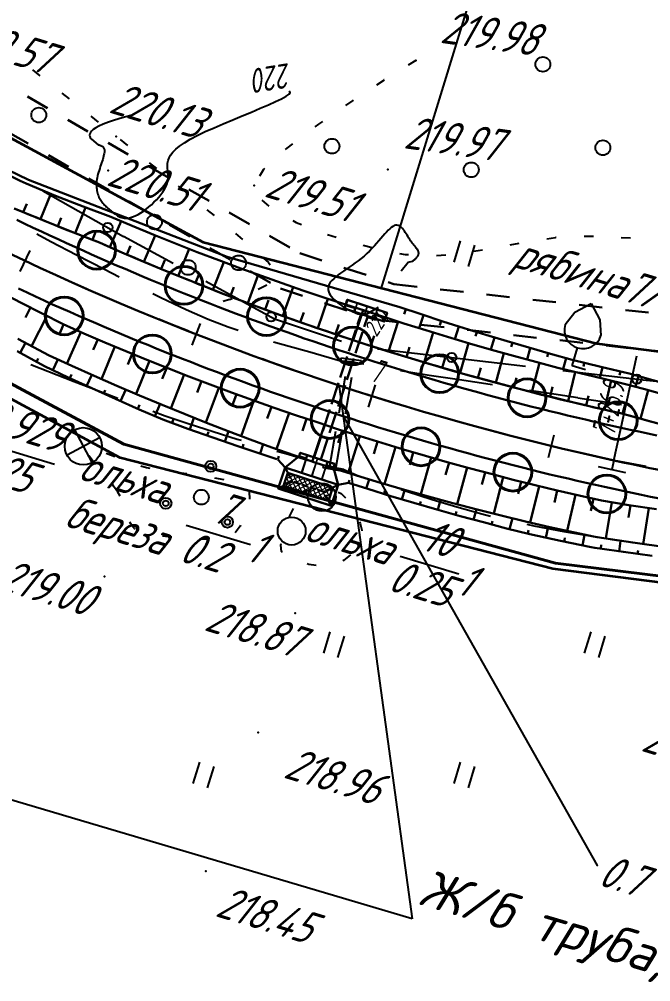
# Model space of a CAD drawing. Header units: millimetres. Extents: x -698 to 8131, y -704 to 4503.
# Drawn here: x 9.2 to 77, y 4027.5 to 4130.9 of the extents above; entities that cross this region are included whole.
import ezdxf
from ezdxf import colors
from ezdxf.entities.mleader import LeaderData, LeaderLine
from ezdxf.math import Vec2, Vec3

# ---------------------------------------------------------------- set-up
doc = ezdxf.new("R2010")
doc.units = ezdxf.units.MM
for name, pattern in [('ACAD_ISO02W100', [15, 12, -3]), ('CONTI', [0]), ('STRIHSMALL', [1, 0.5, -0.5]), ('STROT', [1.7, 0.5, -1.2])]:
    doc.linetypes.add(name, pattern=pattern)
for name, color, linetype, lineweight in [('10', 1, 'Continuous', 35), ('КОПИЯ_ОСЬ_13_ОТКОСЫ', 7, 'Continuous', 30), ('Огражд-перила', 1, 'ограждение2', 40), ('ОСЬ_ВЕРХ_ПОКРЫТИЯ_ГРАНИЦЫ_ПОЛОС', 7, 'Continuous', 30), ('ОСЬ_ВЕРХ_ПОКРЫТИЯ_ОСЬ', 1, 'Continuous', 30), ('Трубы мет.', 7, 'ACAD_ISO02W100', 30)]:
    doc.layers.add(name, color=color, linetype=linetype, lineweight=lineweight)
for name, color, linetype in [('_Ростелеком', 6, 'Continuous'), ('GOR_BDEFAULT', 212, 'CONTI'), ('NAD_MDEFAULT', 7, 'CONTI'), ('PI_OTDEFAULT', 172, 'CONTI'), ('PI_TTDEFAULT', 5, 'CONTI'), ('PLN_O', 7, 'CONTI'), ('SIT_LDEFAULT', 7, 'CONTI'), ('USLZNDEFAULT', 7, 'CONTI'), ('ZAPSKDEFAULT', 7, 'CONTI'), ('Выноски', 250, 'Continuous'), ('Изменение выноски', 3, 'Continuous'), ('ОСЬ_ВЕРХ_ПОКРЫТИЯ_ПИКЕТЫ', 1, 'Continuous'), ('ОСЬ_ВЕРХ_ПОКРЫТИЯ_РАЗБИВКА_КРИВ', 1, 'Continuous'), ('разметка', 7, 'Continuous')]:
    doc.layers.add(name, color=color, linetype=linetype)
doc.styles.add('eskd', font='isocpeui.ttf', dxfattribs={"width": 1.2})
doc.styles.add('SHRFT', font='isocpeui.ttf', dxfattribs={"width": 3.5})
doc.styles.get("Standard").update_dxf_attribs({"font": 'isocpeui.ttf'})
doc.styles.add('STYLE1', font='isocpeui.ttf', dxfattribs={"width": 0.9})
doc.styles.add('ГОСТ', font='isocpeui.ttf', dxfattribs={"height": 4})
doc.linetypes.add('кабель_связи_проект.', pattern='A,10,-1,["/",STYLE1,S=3,R=0,X=0,Y=-1.5],-4.1', length=15.1)
doc.linetypes.add('ограждение2', pattern='A,0.25,-0.1,[132,ltypeshp.shx,S=0.1,R=0,X=-0.1,Y=0],-0.1,1', length=1.45)

# ---------------------------------------------------------------- blocks, each defined once
blk = doc.blocks.new('BL_2011')
at = {"color": 0}
for p, q in [((0, 0), (0, 2.4)), ((1.6, 0), (1.6, 2.4))]:
    blk.add_line(p, q, dxfattribs=at)
blk = doc.blocks.new('BL_2003')
at = {"color": 0}
blk.add_circle((0, 0), 1.5, dxfattribs=at)
blk = doc.blocks.new('BL_2009')
at = {"color": 0}
for centre, radius in [((0, 3.46), 0.6), ((0, 3.46), 0.3), ((0, 0), 0.8), ((-3.46, -1.74), 0.6), ((-3.46, -1.74), 0.3), ((3.46, -1.74), 0.6), ((3.46, -1.74), 0.3)]:
    blk.add_circle(centre, radius, dxfattribs=at)
blk = doc.blocks.new('BL_7')
at = {"color": 0}
for p, q in [((-1.4, 1.4), (1.4, -1.4)), ((-1.4, -1.4), (1.4, 1.4))]:
    blk.add_line(p, q, dxfattribs=at)
blk.add_circle((0, 0), 2, dxfattribs=at)
blk = doc.blocks.new('BL_106')
at = {"color": 0}
for p, q in [((-1.4, 5.6), (0, 7)), ((0, 7), (1.4, 5.6)), ((-2, 4), (-1.4, 5.6)), ((1.4, 5.6), (2, 4)), ((0, 0), (0, 2)), ((1.5, 0), (0, 0))]:
    blk.add_line(p, q, dxfattribs=at)
blk.add_arc((0, 4), 2, 180, 0, dxfattribs=at)
blk = doc.blocks.new('BL_2002')
at = {"color": 0}
blk.add_circle((0, 0), 0.8, dxfattribs=at)
blk = doc.blocks.new('A$C25637593')
at = {"layer": 'Трубы мет.', "linetype": 'Continuous', "lineweight": 0}
h = blk.add_hatch(dxfattribs=at)
h.set_pattern_fill('ANSI37', color=256, scale=64, angle=180, style=0)
h.set_pattern_definition([(225, (2253.2026, 3680.535), (5.656854, -5.656854), []), (315, (2253.2026, 3680.535), (5.656854, 5.656854), [])])
h.paths.add_polyline_path([(49, 51), (79, 51), (79, -51), (49, -51)])
at = {"layer": 'Трубы мет.', "linetype": 'Continuous'}
for points in [[(8, -39), (8, -39), (40, -60), (40, -60), (40, 60), (8, 39), (8, 39)], [(40, 60), (49, 51)], [(88, 60), (79, 51)], [(0, 39), (0, 23), (0, 0), (0, -23), (0, -39)], [(0, 23), (8, 23), (8, 39), (0, 39)], [(0, -23), (8, -23), (8, -39), (0, -39)], [(40, -60), (49, -51)], [(79, -51), (88, -60)]]:
    blk.add_lwpolyline(points, dxfattribs=at)
at = {"layer": 'Трубы мет.', "linetype": 'Continuous', "lineweight": 0}
for points in [[(39, 23), (39, 58.1), (9, 38.5), (9, 23)], [(9, -23), (9, -38.5), (39, -58.1), (39, -23)]]:
    blk.add_lwpolyline(points, close=True, dxfattribs=at)
at = {"layer": 'Трубы мет.', "linetype": 'Continuous'}
for points in [[(40, 60), (88, 60), (88, -60), (40, -60)], [(49, 51), (79, 51), (79, -51), (49, -51)]]:
    blk.add_lwpolyline(points, close=True, dxfattribs=at)
at = {"layer": 'Трубы мет.', "ltscale": 1.2}
for points in [[(49, 51), (64, 36)], [(79, 51), (64, 36)], [(64, 36), (64, -36)], [(49, -51), (64, -36)], [(64, -36), (79, -51)]]:
    blk.add_lwpolyline(points, dxfattribs=at)
at = {"layer": 'Трубы мет.', "linetype": 'Continuous', "lineweight": 0}
for points in [[(1, 22), (39, 22)], [(1, 22), (1, 0.5)], [(39, 0.5), (39, 22)], [(1, 0.5), (39, 0.5)], [(1, -0.5), (39, -0.5)], [(1, -0.5), (1, -22)], [(39, -22), (39, -0.5)], [(1, -22), (39, -22)]]:
    blk.add_lwpolyline(points, dxfattribs=at)
blk = doc.blocks.new('A$C2E0C0355')
at = {"lineweight": 30, "ltscale": 7}
blk.add_blockref('A$C25637593', (0, 0), dxfattribs=at)
blk = doc.blocks.new('A$C76A07AE2')
at = {"layer": 'Трубы мет.', "linetype": 'Continuous', "lineweight": 0}
for p, q in [((-18.9, 44.2), (-8, 44.2)), ((-18.9, 44.2), (-18.9, 23)), ((-4, 45), (-1.3, 45)), ((-18.9, 23), (0, 23)), ((-18.9, 22.1), (-0.9, 22.1)), ((-18.9, 22.1), (-18.9, 21.8)), ((-18.9, 21.8), (-18.9, 0.5)), ((-0.9, 22.1), (-0.9, 0.5)), ((-18.9, -0.5), (-18.9, -20.5)), ((-18.9, -20.5), (-18.9, -22)), ((-0.9, -0.5), (-0.9, -20.5)), ((-0.9, -20.5), (-0.9, -22)), ((-18.9, -22), (-0.9, -22)), ((-18.9, -23), (0, -23)), ((-18.9, -23), (-18.9, -44.1)), ((-18.9, -44.1), (-8, -44.1))]:
    blk.add_line(p, q, dxfattribs=at)
at = {"layer": 'Трубы мет.', "linetype": 'Continuous'}
blk.add_lwpolyline([(-20, -45), (0, -45), (0, 45), (-20, 45)], close=True, dxfattribs=at)
for points in [[(-8, 45), (-8, 23), (0, 23)], [(-8, -45), (-8, -23), (0, -23)]]:
    blk.add_lwpolyline(points, dxfattribs=at)
at = {"layer": 'Трубы мет.', "linetype": 'Continuous', "lineweight": 0}
for points in [[(-18.9, 0.5), (-0.9, 0.5)], [(-18.9, -0.5), (-0.9, -0.5)]]:
    blk.add_lwpolyline(points, dxfattribs=at)
blk = doc.blocks.new('7')
at = {"layer": 'Огражд-перила', "linetype": 'Continuous'}
blk.add_circle((0, 0), 2.03, dxfattribs=at)

msp = doc.modelspace()

# ---------------------------------------------------------------- linework, layer by layer
at = {"linetype": 'Continuous'}
msp.add_line((48.1, 4101.98), (68.92, 4169.65), dxfattribs=at)
msp.add_lwpolyline([(43.93, 4088.43), (71.28, 4040.02), (71.34, 4040.01)], dxfattribs=at)
at = {"layer": '10'}
for points in [[(307.07, 4044.59), (287.04, 4048.21), (163.15, 4053.99), (135.68, 4057.55), (104.11, 4067.08), (66.53, 4071.88), (20.06, 4083.83), (-25.14, 4108.19), (-34.34, 4113.8), (-79.36, 4142), (-91.95, 4159.32), (-169.85, 4182.62), (-259.28, 4209.36), (-312.4, 4225.42), (-355.63, 4238.49), (-406.37, 4253.82), (-425.03, 4259.46), (-449.22, 4267.11), (-456.83, 4269.51), (-499.67, 4283.06), (-559.15, 4301.9)], [(-15.47, 4131.04), (28.99, 4106.98), (71.24, 4096.09), (165.61, 4083.97), (290.41, 4077.99)]]:
    msp.add_lwpolyline(points, dxfattribs=at)
at = {"layer": '_Ростелеком', "linetype": 'кабель_связи_проект.', "lineweight": 40, "ltscale": 0.25}
msp.add_lwpolyline([(-545.93, 4321.5), (-553.41, 4301.1), (-528.69, 4293.19), (-228.33, 4200.41), (-175.92, 4184.96), (-152.18, 4177.62), (-111.95, 4163.9), (-85.05, 4151.87), (-85.05, 4151.87), (-28.65, 4111.62), (20.48, 4085.27), (66.8, 4072.51), (163.05, 4060.66), (287.87, 4054.42)], dxfattribs=at)
at = {"layer": 'GOR_BDEFAULT', "color": 212, "elevation": 220, "flags": 128}
for points in [[(21.76, 4109.84), (22.02, 4109.97), (22.29, 4110.14), (22.57, 4110.32), (22.86, 4110.53), (23.14, 4110.76), (23.43, 4111), (23.7, 4111.26), (23.97, 4111.53), (24.22, 4111.82), (24.45, 4112.1), (24.66, 4112.4), (24.85, 4112.69), (25, 4112.98), (25.11, 4113.28), (25.19, 4113.56), (25.22, 4113.84), (25.23, 4114.11), (25.21, 4114.38), (25.19, 4114.65), (25.16, 4114.92), (25.15, 4115.19), (25.17, 4115.46), (25.22, 4115.74), (25.33, 4116.03), (25.49, 4116.33), (25.72, 4116.64), (26.04, 4116.96), (26.45, 4117.3), (26.97, 4117.66), (27.6, 4118.04), (28.36, 4118.43), (29.22, 4118.85), (30.16, 4119.27), (31.15, 4119.7), (32.17, 4120.13), (33.18, 4120.55), (34.18, 4120.96), (35.12, 4121.36), (35.99, 4121.73), (36.76, 4122.08), (37.41, 4122.39), (37.9, 4122.66), (38.21, 4122.89), (38.32, 4123.07), (38.21, 4123.2)], [(21.23, 4120.6), (20.29, 4120.34), (19.48, 4120.1), (18.81, 4119.87), (18.25, 4119.65), (17.8, 4119.45), (17.45, 4119.26), (17.19, 4119.08), (17, 4118.91), (16.88, 4118.75), (16.82, 4118.6), (16.8, 4118.47), (16.82, 4118.34), (16.87, 4118.23), (16.93, 4118.12), (16.99, 4118.03), (17.72, 4117.45), (17.78, 4117.43), (17.84, 4117.42), (17.9, 4117.4), (17.97, 4117.38), (18.03, 4117.35), (18.09, 4117.32), (18.15, 4117.28), (18.2, 4117.24), (18.25, 4117.18), (18.29, 4117.12), (18.33, 4117.05), (18.36, 4116.97), (18.38, 4116.88), (18.38, 4116.77), (18.38, 4116.65), (18.36, 4116.52), (18.33, 4116.38), (18.3, 4116.22), (18.25, 4116.05), (18.2, 4115.87), (18.14, 4115.69), (18.07, 4115.5), (18.01, 4115.3), (17.94, 4115.1), (17.88, 4114.9), (17.81, 4114.69), (17.75, 4114.49), (17.69, 4114.29), (17.65, 4114.09), (17.6, 4113.89), (17.57, 4113.7), (17.55, 4113.52), (17.53, 4113.34), (17.53, 4113.17), (17.53, 4113), (17.54, 4112.84), (17.56, 4112.68), (17.58, 4112.52), (17.61, 4112.38), (17.65, 4112.23), (17.69, 4112.1), (17.74, 4111.96), (17.8, 4111.83), (17.86, 4111.71), (17.92, 4111.59), (17.99, 4111.48), (18.07, 4111.37), (18.15, 4111.26), (18.23, 4111.16), (18.31, 4111.06), (18.4, 4110.97), (18.5, 4110.87), (18.59, 4110.78), (18.69, 4110.69), (18.79, 4110.6), (18.9, 4110.51), (19, 4110.43), (19.11, 4110.34), (19.22, 4110.25), (19.33, 4110.16), (19.44, 4110.07), (19.56, 4109.98), (19.68, 4109.9), (19.8, 4109.82), (19.93, 4109.74), (20.06, 4109.68), (20.21, 4109.63), (20.36, 4109.59), (20.52, 4109.56), (20.69, 4109.55), (20.88, 4109.56), (21.08, 4109.6), (21.29, 4109.65), (21.51, 4109.73), (21.76, 4109.84)], [(51.47, 4104.95), (51.53, 4104.98), (51.58, 4105.03), (51.64, 4105.07), (51.7, 4105.12), (51.76, 4105.18), (51.82, 4105.24), (51.88, 4105.3), (51.93, 4105.36), (51.98, 4105.42), (52.03, 4105.49), (52.06, 4105.56), (52.09, 4105.63), (52.11, 4105.7), (52.13, 4105.77), (52.13, 4105.85), (52.12, 4105.92), (52.09, 4105.99), (52.06, 4106.06), (52.02, 4106.14), (51.97, 4106.21), (51.91, 4106.29), (51.85, 4106.38), (51.78, 4106.46), (51.7, 4106.56), (51.62, 4106.66), (51.53, 4106.76), (51.44, 4106.87), (51.35, 4106.99), (51.26, 4107.12), (51.17, 4107.26), (51.07, 4107.41), (50.98, 4107.56), (50.89, 4107.72), (50.79, 4107.88), (50.69, 4108.03), (50.59, 4108.18), (50.49, 4108.32), (50.38, 4108.45), (50.27, 4108.56), (50.16, 4108.66), (50.04, 4108.73), (49.91, 4108.78), (49.78, 4108.81), (49.65, 4108.8), (49.5, 4108.76), (49.35, 4108.68), (49.19, 4108.57), (49.03, 4108.43), (48.86, 4108.26), (48.67, 4108.07), (48.48, 4107.86), (48.28, 4107.62), (48.07, 4107.38), (47.84, 4107.12), (47.61, 4106.85), (47.37, 4106.58), (47.11, 4106.3), (46.84, 4106.03), (46.56, 4105.75), (46.26, 4105.49), (45.96, 4105.23), (45.64, 4104.99), (45.31, 4104.75), (44.99, 4104.52), (44.67, 4104.3), (44.35, 4104.08), (44.04, 4103.87), (43.75, 4103.66), (43.48, 4103.46), (43.23, 4103.26), (43, 4103.06), (42.81, 4102.87), (42.64, 4102.68), (42.52, 4102.48), (42.44, 4102.29), (42.4, 4102.1), (42.41, 4101.91), (42.45, 4101.71), (42.52, 4101.52), (42.63, 4101.34), (42.76, 4101.15), (42.91, 4100.97), (43.08, 4100.8), (43.26, 4100.63), (43.45, 4100.47), (43.64, 4100.32), (43.83, 4100.18), (44.02, 4100.05), (44.2, 4099.93), (44.37, 4099.82), (45.59, 4099.27), (45.64, 4099.27), (45.69, 4099.27), (45.75, 4099.27), (45.81, 4099.28), (45.87, 4099.28), (45.93, 4099.28), (46, 4099.28), (46.06, 4099.28), (46.12, 4099.28), (46.19, 4099.28), (46.26, 4099.27), (46.32, 4099.27), (46.39, 4099.26), (46.45, 4099.26), (46.52, 4099.25), (47.83, 4100.01)], [(50.24, 4103.91), (51.01, 4104.84), (51.47, 4104.95)]]:
    msp.add_lwpolyline(points, dxfattribs=at)
at = {"layer": 'NAD_MDEFAULT', "color": 0}
for p, q in [((-0.27, 4087.16), (13.01, 4083.12)), ((27.16, 4076.6), (34.06, 4074.49)), ((50.15, 4073.27), (56.43, 4071.35))]:
    msp.add_line(p, q, dxfattribs=at)
at = {"layer": 'PI_TTDEFAULT', "color": 5}
for p in [(51.83, 4126.51, 219.98), (19.66, 4118.34, 220.13), (18.78, 4114.69, 220.51), (48.83, 4114.79, 219.97), (34.45, 4113.05, 219.51), (18.38, 4071.07, 219), (38.86, 4067.14, 218.87), (34.89, 4054.31, 218.96), (29.26, 4039.43, 218.45)]:
    msp.add_point(p, dxfattribs=at)
at = {"layer": 'PLN_O'}
for p, q in [((11.76, 4112.48), (20.44, 4107.6)), ((20.45, 4107.61), (25.75, 4104.72)), ((29.26, 4102.8), (36.65, 4098.76)), ((36.65, 4098.76), (43.84, 4096.36)), ((47.72, 4095.51), (63.61, 4093.66)), ((67.59, 4093.2), (76.55, 4092.16)), ((76.55, 4092.16), (83.49, 4091.47))]:
    msp.add_line(p, q, dxfattribs=at)
for centre in [(18.74, 4108.56), (36.28, 4098.96), (55.67, 4094.58), (75.54, 4092.27)]:
    msp.add_circle(centre, 0.5, dxfattribs=at)
at = {"layer": 'SIT_LDEFAULT', "color": 7}
for p, q in [((51.83, 4126.51), (50.98, 4125.99)), ((10.67, 4125.48), (11.45, 4124.86)), ((48.41, 4124.39), (47.59, 4123.85)), ((48.42, 4124.41), (48.4, 4124.4)), ((13.81, 4122.99), (14.59, 4122.37)), ((45.04, 4122.19), (44.26, 4121.65)), ((45.08, 4122.22), (45.04, 4122.19)), ((16.94, 4120.5), (17.72, 4119.88)), ((41.79, 4119.95), (41.36, 4119.65)), ((41.36, 4119.65), (40.97, 4119.36)), ((20.07, 4118.01), (20.85, 4117.38)), ((37.97, 4117.08), (37.8, 4116.92)), ((38.58, 4117.55), (37.96, 4117.09)), ((23.19, 4115.51), (23.97, 4114.88)), ((35.47, 4114.78), (35.05, 4114.07)), ((35.59, 4114.89), (35.47, 4114.78)), ((26.31, 4113), (27.08, 4112.37)), ((35.28, 4111.48), (36.05, 4110.84)), ((29.39, 4110.47), (30.16, 4109.83)), ((38.62, 4109.29), (38.98, 4109.1)), ((38.98, 4109.11), (39.53, 4108.89)), ((12.65, 4107.03), (11.12, 4107.85)), ((32.46, 4107.91), (33.22, 4107.26)), ((42.32, 4107.81), (43.27, 4107.51)), ((65.89, 4107.35), (66.82, 4107.48)), ((66.82, 4107.5), (66.89, 4107.5)), ((69.88, 4107.64), (70.88, 4107.62)), ((73.87, 4107.49), (74.87, 4107.43)), ((15.4, 4105.58), (12.65, 4107.03)), ((46.16, 4106.66), (47.13, 4106.41)), ((61.95, 4106.71), (62.93, 4106.89)), ((18.39, 4104.03), (15.4, 4105.58)), ((35.47, 4105.25), (35.99, 4104.78)), ((50.05, 4105.78), (50.67, 4105.66)), ((50.67, 4105.66), (51.05, 4105.64)), ((54.04, 4105.56), (55.04, 4105.62)), ((58, 4106), (58.5, 4106.08)), ((58.5, 4106.07), (58.99, 4106.17)), ((35.99, 4104.78), (36.19, 4104.56)), ((19.98, 4103.22), (18.39, 4104.03)), ((35.81, 4102.35), (34.91, 4101.91)), ((24.44, 4101.01), (23.57, 4101.44)), ((27.18, 4099.72), (24.44, 4101.01)), ((31.8, 4100.81), (31.14, 4100.62)), ((32.09, 4100.89), (31.8, 4100.8)), ((29.54, 4098.69), (27.18, 4099.72)), ((31.67, 4097.86), (29.54, 4098.69)), ((32.74, 4097.48), (31.67, 4097.85)), ((38.21, 4095.77), (36.55, 4096.25)), ((40.43, 4095.18), (38.21, 4095.78)), ((43.74, 4094.21), (40.43, 4095.18)), ((10.5, 4093.84), (11.49, 4093.45)), ((43.77, 4094.52), (43.73, 4094.21)), ((44.89, 4094.14), (43.74, 4094.21)), ((43.74, 4094.21), (45.96, 4093.92)), ((46, 4094.23), (43.77, 4094.52)), ((45.96, 4093.92), (44.89, 4094.13)), ((45.96, 4093.92), (46, 4094.23)), ((46.23, 4093.87), (45.96, 4093.92)), ((11.49, 4093.46), (15.14, 4092.03)), ((53.26, 4092.67), (50.17, 4093.16)), ((15.14, 4092.03), (18.73, 4090.64)), ((43.59, 4088.66), (44.27, 4092.6)), ((44.27, 4088.54), (44.95, 4092.48)), ((56.51, 4092.18), (53.26, 4092.67)), ((59.81, 4091.69), (56.51, 4092.18)), ((60.06, 4091.65), (59.81, 4091.69)), ((66.17, 4090.73), (64.01, 4091.06)), ((69.21, 4090.25), (66.17, 4090.73)), ((18.73, 4090.64), (19.83, 4090.22)), ((72.33, 4089.75), (69.21, 4090.24)), ((73.89, 4089.52), (72.33, 4089.76)), ((23.57, 4088.82), (24.91, 4088.33)), ((24.91, 4088.34), (27.48, 4087.46)), ((27.48, 4087.47), (30.06, 4086.64)), ((30.06, 4086.63), (32.65, 4085.83)), ((42.56, 4082.75), (43.24, 4086.69)), ((32.65, 4085.83), (33.08, 4085.7)), ((43.24, 4082.63), (43.92, 4086.57)), ((36.91, 4084.55), (37.86, 4084.27)), ((16.8, 4083.95), (16.74, 4084.05)), ((17.33, 4083.25), (16.79, 4083.95)), ((18.56, 4084.33), (19.49, 4083.97)), ((37.86, 4084.27), (40.46, 4083.5)), ((40.46, 4083.5), (43.06, 4082.72)), ((22.31, 4082.95), (22.9, 4082.78)), ((22.9, 4082.78), (23.28, 4082.71)), ((41.88, 4082.98), (41.84, 4082.79)), ((41.84, 4082.79), (44.06, 4082.38)), ((44.09, 4082.57), (41.88, 4082.98)), ((43.06, 4082.73), (44.09, 4082.58)), ((44.06, 4082.38), (44.1, 4082.57)), ((44.09, 4082.57), (45.66, 4081.9)), ((26.26, 4082.25), (27.25, 4082.12)), ((30.21, 4081.66), (31.2, 4081.49)), ((45.66, 4081.9), (46.45, 4081.64)), ((19.36, 4080.79), (19.24, 4080.94)), ((19.84, 4080.13), (19.36, 4080.79)), ((40.11, 4080.26), (40.56, 4080.4)), ((50.25, 4080.41), (50.92, 4080.2)), ((20.06, 4079.7), (19.84, 4080.13)), ((33.85, 4080.36), (33.93, 4080.21)), ((33.93, 4080.21), (33.97, 4079.39)), ((39.67, 4079.97), (40.11, 4080.26)), ((43.5, 4080.13), (43.81, 4079.97)), ((43.81, 4079.97), (44.24, 4079.57)), ((44.24, 4079.57), (44.27, 4079.53)), ((50.92, 4080.2), (53.56, 4079.35)), ((38.28, 4077.57), (38.68, 4078.39)), ((53.56, 4079.35), (56.22, 4078.55)), ((56.22, 4078.55), (58.9, 4077.8)), ((38.25, 4077.48), (38.28, 4077.57)), ((58.9, 4077.8), (59.84, 4077.56)), ((21.21, 4076.74), (21.13, 4076.9)), ((21.59, 4076.23), (21.21, 4076.74)), ((32.95, 4076.48), (32.42, 4075.77)), ((33, 4076.58), (32.95, 4076.48)), ((45.78, 4076.95), (45.85, 4076.76)), ((45.85, 4076.76), (46.04, 4076.05)), ((63.74, 4076.68), (64.48, 4076.52)), ((64.48, 4076.51), (67.72, 4075.91)), ((21.74, 4076.14), (21.6, 4076.24)), ((25.61, 4075.28), (24.62, 4075.4)), ((46.04, 4076.05), (46.04, 4075.99)), ((67.72, 4075.91), (71.15, 4075.32)), ((71.15, 4075.32), (73.59, 4074.92)), ((29.45, 4075.05), (28.6, 4075.08)), ((29.61, 4075.05), (29.45, 4075.04)), ((37.34, 4074.44), (37.37, 4074.63)), ((37.41, 4073.76), (37.34, 4074.44)), ((37.49, 4073.66), (37.41, 4073.76)), ((44.62, 4073.24), (44.04, 4072.79)), ((44.79, 4073.4), (44.62, 4073.24)), ((40.34, 4072.37), (40.14, 4072.42)), ((41.12, 4072.26), (40.34, 4072.36)), ((44.04, 4072.79), (44, 4072.77))]:
    msp.add_line(p, q, dxfattribs=at)
at = {"layer": 'Изменение выноски', "color": 6, "linetype": 'STRIHSMALL', "lineweight": 30, "ltscale": 5}
for points in [[(-80.08, 4181.78), (-68.06, 4176.08), (-11.56, 4135.08), (39.36, 4105.81), (49.47, 4102.47), (78.78, 4099.19), (118.65, 4095.63), (199.08, 4090.64), (291.92, 4082.81), (317.53, 4078.01), (338.52, 4070.51), (374.36, 4045.54), (383.17, 4035.96), (473.88, 3938.05), (557.44, 3861.09)], [(-82.15, 4177.97), (-70.13, 4172.27), (-13.63, 4131.27), (37.28, 4102), (47.4, 4098.67), (76.71, 4095.38), (116.58, 4091.83), (197, 4086.84), (289.85, 4079.01), (315.46, 4074.2), (336.45, 4066.71), (372.28, 4041.74), (381.1, 4032.15), (471.8, 3934.25), (555.37, 3857.28)]]:
    msp.add_lwpolyline(points, dxfattribs=at)
at = {"layer": 'КОПИЯ_ОСЬ_13_ОТКОСЫ', "ltscale": 7}
for points in [[(-9.94, 4124.07), (1.25, 4118), (10.22, 4113.68), (31.58, 4105.41), (50.12, 4100)], [(37, 4083.65), (37.79, 4082.79)], [(43.5, 4080.93), (44.59, 4081.13)]]:
    msp.add_lwpolyline(points, dxfattribs=at)
at = {"layer": 'КОПИЯ_ОСЬ_13_ОТКОСЫ'}
for points in [[(8.06, 4114.2), (9.35, 4113.58), (9.99, 4113.27), (13.15, 4111.96), (16.1, 4110.81), (19.07, 4109.69), (21.37, 4108.72), (23.69, 4107.77), (26.01, 4106.83), (28.34, 4105.92), (30.68, 4105.03), (33.03, 4104.15), (35.24, 4103.35), (37.47, 4102.56), (39.7, 4101.8), (41.93, 4101.05), (44.18, 4100.32), (46.42, 4099.6), (50.54, 4098.25), (52.88, 4097.52), (55.23, 4096.8), (57.59, 4096.1), (59.95, 4095.42), (62.32, 4094.76), (64.69, 4094.12), (67.07, 4093.5), (69.46, 4092.9), (71.85, 4092.32), (74.49, 4091.71), (76.27, 4091.21), (79.1, 4090.45)], [(8.06, 4114.2), (9.35, 4113.58), (9.99, 4113.27), (13.15, 4111.96), (16.1, 4110.81), (19.07, 4109.69), (21.37, 4108.72), (23.69, 4107.77), (26.01, 4106.83), (28.34, 4105.92), (30.68, 4105.03), (33.03, 4104.15), (35.24, 4103.35), (37.47, 4102.56), (39.7, 4101.8), (41.93, 4101.05), (44.18, 4100.32), (46.42, 4099.6), (50.54, 4098.25), (52.88, 4097.52), (55.23, 4096.8), (57.59, 4096.1), (59.95, 4095.42), (62.32, 4094.76), (64.69, 4094.12), (67.07, 4093.5), (69.46, 4092.9), (71.85, 4092.32), (74.49, 4091.71), (76.27, 4091.21), (79.1, 4090.45)], [(11.53, 4109.44), (12.65, 4112.17)], [(9.68, 4110.2), (10.06, 4111.11)], [(15.24, 4107.95), (16.34, 4110.72)], [(13.38, 4108.69), (13.75, 4109.6)], [(18.95, 4106.45), (20.17, 4109.23)], [(17.11, 4107.22), (17.46, 4108.15)], [(22.63, 4104.87), (23.82, 4107.71)], [(20.79, 4105.65), (21.18, 4106.58)], [(26.32, 4103.34), (27.5, 4106.25)], [(24.47, 4104.1), (24.86, 4105.05)], [(30.04, 4101.86), (31.2, 4104.83)], [(28.18, 4102.6), (28.56, 4103.57)], [(33.78, 4100.44), (34.91, 4103.47)], [(31.9, 4101.14), (32.28, 4102.14)], [(37.53, 4099.06), (38.64, 4102.16)], [(7.2, 4101.66), (9.44, 4100.48), (11.7, 4099.31), (13.96, 4098.16), (16.19, 4097.18), (18.43, 4096.22), (20.68, 4095.28), (22.93, 4094.36), (25.2, 4093.45), (27.46, 4092.57), (29.74, 4091.7), (32.02, 4090.85), (34.31, 4090.01), (36.61, 4089.2), (38.91, 4088.41), (41.22, 4087.63), (43.53, 4086.87), (45.86, 4086.13), (48.18, 4085.41), (50.51, 4084.71), (52.85, 4084.02), (55.2, 4083.36), (57.54, 4082.71), (59.9, 4082.08), (62.26, 4081.47), (64.62, 4080.88), (66.99, 4080.31), (69.36, 4079.76), (71.74, 4079.23), (74.69, 4078.74), (77.65, 4078.29)], [(35.65, 4099.74), (36.02, 4100.75)], [(41.3, 4097.73), (42.39, 4100.9)], [(10.44, 4099.95), (9.9, 4098.9)], [(12.22, 4099.04), (10.57, 4095.81)], [(39.42, 4098.39), (39.78, 4099.42)], [(45.1, 4096.46), (46.16, 4099.69)], [(50.12, 4100), (52.41, 4099.23), (54.71, 4098.47), (57.01, 4097.74), (59.32, 4097.02), (61.64, 4096.33), (63.96, 4095.65), (66.29, 4094.99), (68.62, 4094.35), (71.68, 4093.6), (74.74, 4092.87), (79.8, 4091.46)], [(50.75, 4099.78), (50.57, 4099.26)], [(52.65, 4099.15), (52.18, 4097.73)], [(14.01, 4098.14), (13.52, 4097.03)], [(43.2, 4097.09), (43.55, 4098.15)], [(48.9, 4095.23), (49.92, 4098.46)], [(54.55, 4098.53), (54.4, 4098.05)], [(15.84, 4097.33), (14.36, 4093.93)], [(52.73, 4094.06), (53.69, 4097.27)], [(56.45, 4097.92), (56.02, 4096.56)], [(58.36, 4097.32), (58.22, 4096.87)], [(9.1, 4096.59), (12.47, 4094.79), (14.88, 4093.69), (17.29, 4092.61), (19.72, 4091.56), (22.15, 4090.52), (24.59, 4089.5), (27.04, 4088.51), (29.36, 4087.59), (31.69, 4086.69), (34.03, 4085.8), (36.37, 4084.94), (38.72, 4084.09), (41.07, 4083.27), (45.45, 4081.91), (48.02, 4081.14), (50.6, 4080.39), (53.19, 4079.67), (55.79, 4078.96), (58.39, 4078.28), (60.99, 4077.63), (63.61, 4076.99), (66.22, 4076.38), (70.89, 4075.35), (71.29, 4075.29), (75.11, 4074.72), (78.92, 4074.19)], [(9.1, 4096.59), (12.47, 4094.79), (14.88, 4093.69), (17.29, 4092.61), (19.72, 4091.56), (22.15, 4090.52), (24.59, 4089.5), (27.04, 4088.51), (29.36, 4087.59), (31.69, 4086.69), (34.03, 4085.8), (36.37, 4084.94), (38.72, 4084.09), (41.07, 4083.27), (45.45, 4081.91), (48.02, 4081.14), (50.6, 4080.39), (53.19, 4079.67), (55.79, 4078.96), (58.39, 4078.28), (60.99, 4077.63), (63.61, 4076.99), (66.22, 4076.38), (70.89, 4075.35), (71.29, 4075.29), (75.11, 4074.72), (78.92, 4074.19)], [(9.33, 4095.11), (9.92, 4096.16)], [(17.68, 4096.54), (17.19, 4095.4)], [(47, 4095.84), (47.34, 4096.92)], [(56.57, 4092.94), (57.47, 4096.13)], [(60.28, 4096.73), (59.88, 4095.44)], [(62.19, 4096.16), (62.07, 4095.73)], [(9.03, 4095.28), (11.97, 4093.65), (14.49, 4092.46), (17.02, 4091.29), (19.56, 4090.14), (22.11, 4089.02), (24.67, 4087.92), (27.34, 4086.94), (30.02, 4086), (32.7, 4085.07), (35.39, 4084.17), (36.9, 4083.68)], [(19.52, 4095.76), (18.06, 4092.28)], [(21.37, 4095), (20.89, 4093.83)], [(50.81, 4094.64), (51.14, 4095.72)], [(60.42, 4091.88), (61.28, 4095.05)], [(64.11, 4095.61), (63.76, 4094.37)], [(66.04, 4095.06), (65.92, 4094.65)], [(11.08, 4094.13), (11.27, 4094.49)], [(12.86, 4093.22), (13.4, 4094.37)], [(23.22, 4094.24), (21.78, 4090.68)], [(54.65, 4093.5), (54.96, 4094.57)], [(64.29, 4090.86), (65.1, 4094.01)], [(67.97, 4094.53), (67.65, 4093.36)], [(69.9, 4094.03), (69.81, 4093.64)], [(25.07, 4093.5), (24.6, 4092.31)], [(58.49, 4092.4), (58.79, 4093.47)], [(68.18, 4089.9), (68.93, 4093.03)], [(71.85, 4093.56), (71.56, 4092.39)], [(73.79, 4093.09), (73.7, 4092.7)], [(14.67, 4092.37), (14.85, 4092.75)], [(16.48, 4091.53), (17.03, 4092.73)], [(26.94, 4092.77), (25.52, 4089.12)], [(28.8, 4092.05), (28.34, 4090.83)], [(62.36, 4091.36), (62.63, 4092.42)], [(72.07, 4088.99), (72.78, 4092.11)], [(75.73, 4092.6), (75.41, 4091.45)], [(18.3, 4090.7), (18.48, 4091.1)], [(20.13, 4089.89), (20.69, 4091.14)], [(30.67, 4091.35), (29.28, 4087.62)], [(66.23, 4090.37), (66.49, 4091.43)], [(75.95, 4088.01), (76.78, 4091.07)], [(32.55, 4090.65), (32.09, 4089.41)], [(34.43, 4089.97), (33.07, 4086.16)], [(70.12, 4089.44), (70.37, 4090.48)], [(21.96, 4089.08), (22.14, 4089.5)], [(23.8, 4088.29), (24.36, 4089.6)], [(36.32, 4089.3), (35.87, 4088.03)], [(74.02, 4088.54), (74.3, 4089.57)], [(25.66, 4087.56), (25.82, 4088)], [(27.54, 4086.87), (27.99, 4088.13)], [(38.21, 4088.65), (36.87, 4084.76)], [(40.1, 4088), (39.66, 4086.7)], [(29.42, 4086.2), (29.57, 4086.62)], [(31.31, 4085.55), (31.7, 4086.68)], [(42, 4087.37), (40.69, 4083.4)], [(43.9, 4086.75), (43.47, 4085.43)], [(45.8, 4086.15), (44.56, 4082.18)], [(33.2, 4084.9), (33.33, 4085.28)], [(35.1, 4084.27), (35.43, 4085.28)], [(47.71, 4085.55), (47.31, 4084.23)], [(49.63, 4084.97), (48.44, 4081.01)], [(37, 4083.65), (37.11, 4083.99)], [(51.54, 4084.4), (51.16, 4083.08)], [(53.47, 4083.85), (52.34, 4079.9)], [(55.39, 4083.3), (55.02, 4081.99)], [(57.32, 4082.77), (56.25, 4078.84)], [(44.59, 4081.13), (44.69, 4081.42)], [(46.5, 4080.52), (46.8, 4081.5)], [(59.25, 4082.25), (58.9, 4080.94)], [(61.19, 4081.75), (60.18, 4077.83)], [(44.59, 4081.13), (46.67, 4080.47), (49.14, 4079.71), (51.61, 4078.97), (54.09, 4078.26), (56.58, 4077.56), (59.07, 4076.89), (61.57, 4076.23), (64.07, 4075.6), (67.35, 4074.89), (70.64, 4074.22), (71.04, 4074.16), (72.07, 4074.01), (73.6, 4073.78), (74.11, 4073.71), (77.18, 4073.29)], [(63.12, 4081.26), (62.8, 4079.95)], [(65.07, 4080.78), (64.11, 4076.87)], [(48.41, 4079.93), (48.51, 4080.26)], [(50.33, 4079.36), (50.63, 4080.38)], [(67.01, 4080.31), (66.7, 4079.01)], [(68.96, 4079.85), (68.07, 4075.97)], [(70.91, 4079.41), (70.62, 4078.12)], [(52.24, 4078.79), (52.34, 4079.13)], [(54.17, 4078.24), (54.47, 4079.32)], [(72.87, 4079.04), (72.23, 4075.14)], [(74.85, 4078.72), (74.64, 4077.42)], [(76.82, 4078.41), (76.24, 4074.56)], [(56.09, 4077.7), (56.19, 4078.06)], [(58.02, 4077.17), (58.33, 4078.3)], [(61.89, 4076.15), (62.19, 4077.33)], [(59.95, 4076.65), (60.05, 4077.03)], [(65.78, 4075.23), (66.04, 4076.42)], [(63.83, 4075.66), (63.93, 4076.05)], [(69.7, 4074.41), (69.93, 4075.56)], [(67.74, 4074.81), (67.82, 4075.21)], [(71.67, 4074.07), (71.72, 4074.46)], [(73.64, 4073.77), (73.81, 4074.91)], [(75.62, 4073.5), (75.68, 4073.88)]]:
    msp.add_lwpolyline(points, dxfattribs=at)
at = {"layer": 'ОСЬ_ВЕРХ_ПОКРЫТИЯ_ГРАНИЦЫ_ПОЛОС', "linetype": 'Continuous'}
for points in [[(77.98, 4087.46), (77.03, 4087.72), (75.13, 4088.24), (74.18, 4088.5), (73.8, 4088.6), (71.5, 4089.12), (69.2, 4089.65), (66.91, 4090.21), (64.62, 4090.78), (62.33, 4091.37), (60.06, 4091.98), (57.78, 4092.6), (55.51, 4093.25), (53.25, 4093.91), (50.99, 4094.59), (48.73, 4095.29), (46.49, 4096), (44.24, 4096.74), (42.01, 4097.49), (39.78, 4098.26), (37.56, 4099.05), (35.34, 4099.86), (33.13, 4100.68), (30.92, 4101.52), (28.73, 4102.38), (26.54, 4103.26), (24.35, 4104.15), (22.18, 4105.06), (20.01, 4105.99), (17.85, 4106.94), (15.55, 4107.83), (13.26, 4108.74), (10.98, 4109.67), (8.71, 4110.61)], [(8.71, 4110.61), (9.53, 4110.27), (10.36, 4109.92), (11.19, 4109.58), (12.02, 4109.24), (12.85, 4108.9), (13.68, 4108.57), (14.51, 4108.24), (15.34, 4107.91), (16.18, 4107.58), (17.01, 4107.26), (17.85, 4106.94), (18.73, 4106.55), (19.62, 4106.16), (20.5, 4105.78), (21.39, 4105.39), (22.28, 4105.02), (23.17, 4104.64), (24.07, 4104.27), (24.96, 4103.9), (25.85, 4103.53), (26.75, 4103.17), (27.65, 4102.81), (28.55, 4102.45), (29.45, 4102.1), (30.35, 4101.74), (31.25, 4101.4), (32.15, 4101.05), (33.05, 4100.71), (33.96, 4100.37), (34.87, 4100.03), (35.77, 4099.7), (36.68, 4099.36), (37.59, 4099.04), (38.5, 4098.71), (39.41, 4098.39), (40.33, 4098.07), (41.24, 4097.75), (42.16, 4097.44), (43.07, 4097.13), (43.99, 4096.82), (44.91, 4096.52), (45.82, 4096.22), (46.74, 4095.92), (47.67, 4095.63), (48.59, 4095.33), (49.51, 4095.05), (50.43, 4094.76), (51.36, 4094.48), (52.28, 4094.2), (53.21, 4093.92), (54.14, 4093.65), (55.07, 4093.38), (55.99, 4093.11), (56.92, 4092.84), (57.86, 4092.58), (58.79, 4092.32), (59.72, 4092.07), (60.65, 4091.82), (61.59, 4091.57), (62.52, 4091.32), (63.46, 4091.08), (64.39, 4090.84), (65.33, 4090.6), (66.27, 4090.36), (67.21, 4090.13), (68.15, 4089.91), (69.09, 4089.68), (70.03, 4089.46), (70.97, 4089.24), (71.91, 4089.03), (72.86, 4088.81), (73.8, 4088.6), (74.18, 4088.5), (75.09, 4088.25), (76, 4088), (76.92, 4087.75), (77.83, 4087.5)], [(77.68, 4086.22), (76.73, 4086.42), (75.77, 4086.63), (74.82, 4086.84), (73.86, 4087.05), (72.91, 4087.27), (71.95, 4087.48), (70.99, 4087.7), (70.03, 4087.92), (69.07, 4088.14), (68.12, 4088.37), (67.16, 4088.6), (66.21, 4088.83), (65.26, 4089.07), (64.3, 4089.31), (63.35, 4089.55), (62.4, 4089.8), (61.45, 4090.05), (60.5, 4090.3), (59.55, 4090.56), (58.6, 4090.82), (57.66, 4091.08), (56.71, 4091.35), (55.76, 4091.61), (54.82, 4091.88), (53.88, 4092.16), (52.93, 4092.44), (51.99, 4092.72), (51.05, 4093), (50.11, 4093.29), (49.17, 4093.58), (48.24, 4093.87), (47.3, 4094.17), (46.36, 4094.47), (45.43, 4094.77), (44.49, 4095.08), (43.56, 4095.39), (42.63, 4095.7), (41.7, 4096.01), (40.77, 4096.33), (39.84, 4096.65), (38.91, 4096.98), (37.99, 4097.3), (37.06, 4097.63), (36.14, 4097.97), (35.21, 4098.3), (34.29, 4098.64), (33.37, 4098.99), (32.45, 4099.33), (31.53, 4099.68), (30.61, 4100.03), (29.7, 4100.39), (28.78, 4100.74), (27.87, 4101.11), (26.96, 4101.47), (26.05, 4101.84), (25.14, 4102.21), (24.23, 4102.58), (23.32, 4102.95), (22.41, 4103.33), (21.51, 4103.72), (20.6, 4104.1), (19.7, 4104.49), (18.8, 4104.88), (17.9, 4105.27), (17, 4105.67), (16.1, 4106.07), (15.21, 4106.47), (14.31, 4106.88), (13.42, 4107.29), (12.52, 4107.7), (11.63, 4108.11), (10.74, 4108.53), (9.86, 4108.95), (8.97, 4109.38)]]:
    msp.add_lwpolyline(points, dxfattribs=at)
at = {"layer": 'ОСЬ_ВЕРХ_ПОКРЫТИЯ_ГРАНИЦЫ_ПОЛОС', "linetype": 'Continuous', "lineweight": 30}
msp.add_lwpolyline([(78.01, 4079.44), (77.03, 4079.64), (76.04, 4079.85), (75.05, 4080.05), (74.06, 4080.26), (73.08, 4080.47), (72.09, 4080.69), (71.11, 4080.9), (70.12, 4081.13), (69.14, 4081.35), (68.16, 4081.58), (67.18, 4081.81), (66.2, 4082.04), (65.21, 4082.28), (64.24, 4082.52), (63.26, 4082.77), (62.28, 4083.02), (61.3, 4083.27), (60.33, 4083.52), (59.35, 4083.78), (58.38, 4084.04), (57.4, 4084.3), (56.43, 4084.57), (55.46, 4084.84), (54.49, 4085.11), (53.52, 4085.39), (52.55, 4085.67), (51.58, 4085.95), (50.61, 4086.24), (49.65, 4086.53), (48.68, 4086.82), (47.72, 4087.12), (46.75, 4087.42), (45.79, 4087.72), (44.83, 4088.03), (43.87, 4088.34), (42.91, 4088.65), (41.95, 4088.97), (41, 4089.28), (40.04, 4089.61), (39.09, 4089.93), (38.13, 4090.26), (37.18, 4090.59), (36.23, 4090.92), (35.28, 4091.26), (34.33, 4091.6), (33.38, 4091.95), (32.43, 4092.29), (31.49, 4092.64), (30.54, 4093), (29.6, 4093.35), (28.66, 4093.71), (27.72, 4094.08), (26.78, 4094.44), (25.84, 4094.81), (24.9, 4095.18), (23.96, 4095.56), (23.03, 4095.94), (22.09, 4096.32), (21.16, 4096.7), (20.23, 4097.09), (19.3, 4097.48), (18.37, 4097.88), (17.45, 4098.27), (16.52, 4098.67), (15.59, 4099.08), (14.67, 4099.48), (13.75, 4099.89), (12.83, 4100.3), (11.91, 4100.72), (10.99, 4101.14), (10.08, 4101.56), (9.16, 4101.99)], dxfattribs=at)
at = {"layer": 'ОСЬ_ВЕРХ_ПОКРЫТИЯ_ОСЬ'}
msp.add_lwpolyline([(-38.13, 4133.16, 0.10255), (73.09, 4083.54), (73.09, 4083.54), (74.05, 4083.33), (75.02, 4083.12), (75.99, 4082.92), (76.96, 4082.72), (77.93, 4082.52)], format="xyb", dxfattribs=at)
at = {"layer": 'ОСЬ_ВЕРХ_ПОКРЫТИЯ_ПИКЕТЫ'}
for p, q in [((9.34, 4103.83), (10.4, 4106.1)), ((27.79, 4095.92), (28.7, 4098.25)), ((46.73, 4089.26), (47.48, 4091.65)), ((46.73, 4089.26), (47.48, 4091.65)), ((66.08, 4083.87), (66.67, 4086.3))]:
    msp.add_line(p, q, dxfattribs=at)
at = {"layer": 'ОСЬ_ВЕРХ_ПОКРЫТИЯ_РАЗБИВКА_КРИВ'}
for p, q in [((73.09, 4083.54), (75.54, 4094.77)), ((73.09, 4083.54), (72.87, 4082.56)), ((71.41, 4082.88), (74.34, 4082.24))]:
    msp.add_line(p, q, dxfattribs=at)
at = {"layer": 'разметка', "linetype": 'STROT', "lineweight": 30, "ltscale": 7}
msp.add_lwpolyline([(-555.17, 4314.13, 0.015228), (-450.27, 4279.08), (-235.83, 4212.26, 0.003289), (-210.66, 4204.6), (-174.44, 4193.83, -0.037735), (-89.64, 4163.94, -0.049609), (-38.13, 4133.16, 0.102502), (73.09, 4083.54, 0.034541), (147.87, 4074.15)], format="xyb", dxfattribs=at)
at = {"layer": 'Трубы мет.', "linetype": 'Continuous', "lineweight": 30, "ltscale": 0.06}
msp.add_lwpolyline([(44.15, 4099.85), (48.43, 4098.45), (48.74, 4099.4), (44.47, 4100.8)], close=True, dxfattribs=at)
at = {"layer": 'Трубы мет.', "ltscale": 0.2}
for points in [[(40.91, 4083.88), (45.94, 4099.27), (45.94, 4099.27)], [(41.62, 4083.64), (46.65, 4099.03), (46.65, 4099.03)]]:
    msp.add_lwpolyline(points, dxfattribs=at)
at = {"layer": 'Трубы мет.', "linetype": 'Continuous'}
for points in [[(44.99, 4099.58), (47.6, 4098.72)], [(39.96, 4084.19), (42.57, 4083.33)]]:
    msp.add_lwpolyline(points, dxfattribs=at)
for points in [[(37.79, 4082.79), (39.29, 4083.99), (39.41, 4084.37), (43.12, 4083.15), (42.99, 4082.77), (43.5, 4080.93)], [(37.79, 4082.79), (37.05, 4080.51), (42.75, 4078.65), (43.5, 4080.93)]]:
    msp.add_lwpolyline(points, close=True, dxfattribs=at)

# ---------------------------------------------------------------- block references
at = {"layer": 'USLZNDEFAULT', "color": 7, "rotation": 342.9999999999999}
for name, p in [('BL_106', (68.61, 4093.71)), ('BL_7', (16.12, 4085.06)), ('BL_2009', (28.79, 4079.59)), ('BL_2003', (41.74, 4079.59)), ('BL_2003', (38.49, 4075.95))]:
    msp.add_blockref(name, p, dxfattribs=at)
at = {"layer": 'ZAPSKDEFAULT', "color": 7, "rotation": 342.9999999999999}
for name, p in [('BL_2002', (65.46, 4126.08)), ('BL_2002', (11.34, 4120.63)), ('BL_2002', (42.81, 4117.29)), ('BL_2002', (71.9, 4117.12)), ('BL_2002', (57.77, 4114.75)), ('BL_2002', (23.76, 4109.15)), ('BL_2011', (55.93, 4104.83)), ('BL_2002', (27.38, 4104.26)), ('BL_2002', (32.79, 4104.76)), ('BL_2011', (41.93, 4062.83)), ('BL_2011', (69.93, 4062.83)), ('BL_2011', (27.93, 4048.83)), ('BL_2011', (55.93, 4048.83))]:
    msp.add_blockref(name, p, dxfattribs=at)
at = {"layer": 'Огражд-перила', "linetype": 'Continuous', "rotation": 199.9840209747262}
for p in [(17.55, 4106.12), (26.93, 4102.34), (14.07, 4099.06), (35.79, 4098.98), (45.02, 4095.82), (23.53, 4094.97), (54.38, 4092.86), (32.96, 4091.3), (63.76, 4090.26), (42.6, 4087.94), (73.55, 4087.81), (52.38, 4085), (62.24, 4082.28), (72.33, 4079.94)]:
    msp.add_blockref('7', p, dxfattribs=at)
at = {"layer": 'Трубы мет.', "lineweight": 30, "ltscale": 7}
for name, p, xscale, yscale, zscale, rotation in [('A$C76A07AE2', (46.29, 4099.15), 0.05000000000000002, 0.05000000000000002, 0.05000000000000002, 251.9053132797508), ('A$C2E0C0355', (41.26, 4083.76), 0.05, 0.05, 0.05, 251.9053132795893)]:
    msp.add_blockref(name, p, dxfattribs=dict(at, xscale=xscale, yscale=yscale, zscale=zscale, rotation=rotation))

# ---------------------------------------------------------------- texts
at = {"layer": 'GOR_BDEFAULT', "color": 212, "style": 'SHRFT', "width": 0.75}
for height, rotation, p in [(2.625, 188.9516, (38.21, 4126.23, 220)), (1.722, 56.8718, (47.6, 4096.71, 220))]:
    msp.add_text('220', height=height, rotation=rotation, dxfattribs=at).set_placement(p)
at = {"layer": 'NAD_MDEFAULT', "color": 7, "style": 'eskd', "oblique": 10, "width": 0.8}
for s, p in [('рябина7/0.1', (62.03, 4104.38)), (' 219.929', (0.12, 4088.42)), (' 219.25', (-1.42, 4083.4)), (' ольха', (13.73, 4082.08)), (' береза 0.2', (12.2, 4077.06)), ('7', (29.72, 4077.04)), (' ольха', (37.98, 4075.53)), (' 10', (50.54, 4074.52)), ('1', (33.42, 4072.85)), (' 0.25', (46.92, 4070.18)), (' 1', (54.3, 4069.79)), ('0.7', (71.2, 4037.99))]:
    msp.add_text(s, height=3.5, rotation=343, dxfattribs=at).set_placement(p)
at = {"layer": 'PI_OTDEFAULT', "color": 172, "style": 'eskd', "oblique": 10, "width": 0.8}
for s, rotation, p in [('219.98', 352, (54.33, 4128.41)), ('219.57', 343, (2.4, 4127.93)), ('220.13', 343, (18.74, 4120.95)), ('219.97', 352, (50.43, 4117.09)), ('220.51', 343, (18.48, 4113.14)), ('219.51', 343, (35.42, 4111.92)), ('219.00', 343, (6.82, 4069.73)), ('218.87', 343, (28.97, 4065.34)), ('219.13', 343, (75.89, 4052.38)), ('218.96', 343, (37.48, 4049.51)), ('218.45', 343, (30.16, 4034.63))]:
    msp.add_text(s, height=3.5, rotation=rotation, dxfattribs=at).set_placement(p)
at = {"layer": 'ОСЬ_ВЕРХ_ПОКРЫТИЯ_ПИКЕТЫ', "width": 0.6}
msp.add_text('7', height=2.5, rotation=342.5283, dxfattribs=at).set_placement((46.84, 4092.11))
at = {"layer": 'ОСЬ_ВЕРХ_ПОКРЫТИЯ_РАЗБИВКА_КРИВ', "width": 0.6}
msp.add_text('7+26.9', height=2.5, rotation=77.6639, dxfattribs=at).set_placement((73.13, 4086.09))

# ---------------------------------------------------------------- leaders
at = {"layer": 'Выноски', "linetype": 'Continuous'}
ml = msp.add_multileader_mtext('Standard', dxfattribs=at)
ml.set_content('Ж/б труба, {\\Fgost|c204;%%C} 0,75 м, L-14,45 м', color=256, style='ГОСТ')
ml.set_leader_properties()
ml.build(insert=Vec2(0, 0))
ml.multileader.update_dxf_attribs({"text_left_attachment_type": 5, "text_right_attachment_type": 5, "dogleg_length": 0, "arrow_head_size": 0.18})
ctx = ml.context
ctx.base_point, ctx.arrow_head_size, ctx.landing_gap_size, ctx.plane_origin, ctx.plane_x_axis, ctx.plane_y_axis = Vec3(51.44, 4034.29), 0.18, 0, Vec3(120.82, 3952.93), Vec3(0.958802, -0.284076), Vec3(0.284076, 0.958802)
ctx.left_attachment, ctx.right_attachment = 5, 5
notes = []
notes.append((ctx, [(1, (1, 1, 0), (51.44, 4034.29), (1, 0), 0, [(0, [(43.57, 4091.61)], 0, [])])]))
ctx.mtext.insert, ctx.mtext.text_direction, ctx.mtext.rotation, ctx.mtext.flow_direction = Vec3(53.05, 4039.74), Vec3(0.958802, -0.284076), 5.995143, 5
for ctx, leaders in notes:
    for number, flags, end, landing, length, lines in leaders:
        leader = LeaderData()
        leader.index, (leader.has_last_leader_line, leader.has_dogleg_vector, leader.attachment_direction) = number, flags
        leader.last_leader_point, leader.dogleg_vector, leader.dogleg_length = Vec3(end), Vec3(landing), length
        for number, points, colour, breaks in lines:
            line = LeaderLine()
            line.index, line.vertices, line.color, line.breaks = number, Vec3.list(points), colors.encode_raw_color(colour), breaks
            leader.lines.append(line)
        ctx.leaders.append(leader)

doc.saveas('drawing.dxf')
